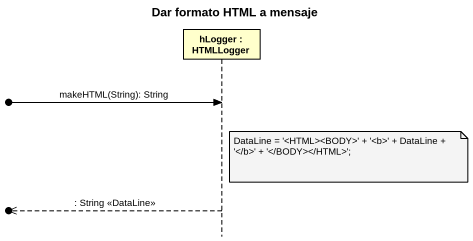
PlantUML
@startuml
title Dar formato HTML a mensaje
hide footbox
participant "hLogger : HTMLLogger" as hLogger

[o-> hLogger : makeHTML(String): String
note right of hLogger : DataLine = '<HTML><BODY>' + '~<b>' + DataLine + '~</b>' + '</BODY></HTML>';
[o<<-- hLogger : : String <<DataLine>>
@enduml
